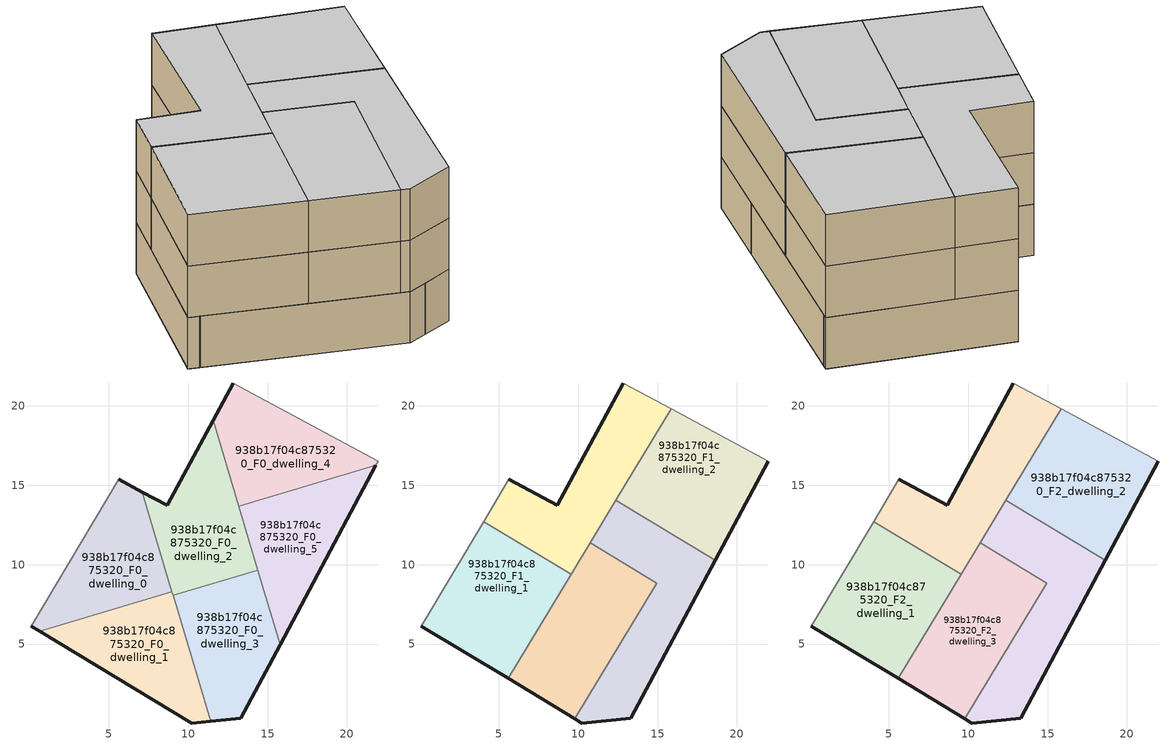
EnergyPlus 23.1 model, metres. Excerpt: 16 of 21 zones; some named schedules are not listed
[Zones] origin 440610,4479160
938b17f04c875320_F0_dwelling_0
 floor ground (EU_floor_Construction): 8.98,8.29 7.11,14.57 5.62,15.37 0.12,6.13 0.66,5.81 z0
 wall outside (EU_wall_Construction): 5.62,15.37 7.11,14.57 / 0.66,5.81 0.12,6.13 z0:3
 wall adiabatic (EU_wall_Construction): 0.12,6.13 5.62,15.37 z0:3
 wall to 938b17f04c875320_F0_dwelling_1 (EU_wall_Construction): 8.98,8.29 0.66,5.81 z0:3
 wall to 938b17f04c875320_F0_dwelling_2 (EU_wall_Construction): 7.11,14.57 8.98,8.29 z0:3
938b17f04c875320_F0_dwelling_1
 floor ground (EU_floor_Construction): 11.42,0.14 8.98,8.29 0.66,5.81 10.22,0.03 z0
 wall outside (EU_wall_Construction): 11.42,0.14 10.22,0.03 0.66,5.81 z0:3
 wall to 938b17f04c875320_F0_dwelling_3 (EU_wall_Construction): 9.05,8.06 11.42,0.14 z0:3
 wall to 938b17f04c875320_F0_dwelling_2 (EU_wall_Construction): 8.98,8.29 9.05,8.06 z0:3
938b17f04c875320_F0_dwelling_2
 floor ground (EU_floor_Construction): 14.39,9.66 11.58,19.09 8.68,13.73 7.11,14.57 9.05,8.06 z0
 wall outside (EU_wall_Construction): 7.11,14.57 8.68,13.73 11.58,19.09 z0:3
 wall to 938b17f04c875320_F0_dwelling_3 (EU_wall_Construction): 14.39,9.66 9.05,8.06 z0:3
 wall to 938b17f04c875320_F0_dwelling_4 (EU_wall_Construction): 11.58,19.09 13.2,13.67 z0:3
 wall to 938b17f04c875320_F0_dwelling_5 (EU_wall_Construction): 13.2,13.67 14.39,9.66 z0:3
938b17f04c875320_F0_dwelling_3
 floor ground (EU_floor_Construction): 13.33,0.33 15.8,4.96 14.39,9.66 9.05,8.06 11.42,0.14 z0
 wall outside (EU_wall_Construction): 15.8,4.96 13.33,0.33 11.42,0.14 z0:3
 wall to 938b17f04c875320_F0_dwelling_5 (EU_wall_Construction): 14.39,9.66 15.8,4.96 z0:3
938b17f04c875320_F0_dwelling_4
 floor ground (EU_floor_Construction): 21.82,16.25 21.97,16.52 12.85,21.44 11.58,19.09 13.2,13.67 z0
 wall outside (EU_wall_Construction): 11.58,19.09 12.85,21.44 z0:3
 wall adiabatic (EU_wall_Construction): 12.85,21.44 21.97,16.52 21.82,16.25 z0:3
 wall to 938b17f04c875320_F0_dwelling_5 (EU_wall_Construction): 21.82,16.25 13.2,13.67 z0:3
938b17f04c875320_F0_dwelling_5
 floor ground (EU_floor_Construction): 15.8,4.96 21.82,16.25 13.2,13.67 z0
 wall outside (EU_wall_Construction): 21.82,16.25 15.8,4.96 z0:3
938b17f04c875320_F1_dwelling_0
 floor to 938b17f04c875320_F0_dwelling_2 (EU_floor_Construction): 9.55,9.38 12.85,14.84 11.58,19.09 8.68,13.73 7.11,14.57 8.46,10.04 z3
 floor to 938b17f04c875320_F0_dwelling_0 (EU_floor_Construction): 8.46,10.04 7.11,14.57 5.62,15.37 4.04,12.72 z3
 floor to 938b17f04c875320_F0_dwelling_4 (EU_floor_Construction): 12.85,14.84 15.86,19.82 12.85,21.44 11.58,19.09 z3
 wall outside (EU_wall_Construction): 5.62,15.37 8.68,13.73 12.85,21.44 z3:6
 wall to 938b17f04c875320_F1_dwelling_1 (EU_wall_Construction): 9.55,9.38 4.04,12.72 z3:6
 wall adiabatic (EU_wall_Construction): 4.04,12.72 5.62,15.37 / 12.85,21.44 15.86,19.82 z3:6
 wall to 938b17f04c875320_F1_dwelling_2 (EU_wall_Construction): 15.86,19.82 12.38,14.07 z3:6
 wall to 938b17f04c875320_F1_dwelling_4 (EU_wall_Construction): 12.38,14.07 10.76,11.38 z3:6
 wall to 938b17f04c875320_F1_dwelling_3 (EU_wall_Construction): 10.76,11.38 9.55,9.38 z3:6
938b17f04c875320_F1_dwelling_1
 floor to 938b17f04c875320_F0_dwelling_0 (EU_floor_Construction): 8.87,8.26 8.95,8.39 8.46,10.04 4.04,12.72 0.12,6.13 0.66,5.81 z3
 floor to 938b17f04c875320_F0_dwelling_1 (EU_floor_Construction): 5.59,2.83 8.87,8.26 0.66,5.81 z3
 floor to 938b17f04c875320_F0_dwelling_2 (EU_floor_Construction): 8.95,8.4 9.55,9.38 8.46,10.04 z3
 wall outside (EU_wall_Construction): 5.59,2.83 0.12,6.13 z3:6
 wall adiabatic (EU_wall_Construction): 0.12,6.13 4.04,12.72 z3:6
 wall to 938b17f04c875320_F1_dwelling_3 (EU_wall_Construction): 9.55,9.38 5.59,2.83 z3:6
938b17f04c875320_F1_dwelling_2
 floor to 938b17f04c875320_F0_dwelling_4 (EU_floor_Construction): 21.82,16.25 21.97,16.52 15.86,19.82 12.85,14.84 13.2,13.67 z3
 floor to 938b17f04c875320_F0_dwelling_5 (EU_floor_Construction): 18.64,10.28 21.82,16.25 13.2,13.67 13.23,13.55 z3
 floor to 938b17f04c875320_F0_dwelling_2 (EU_floor_Construction): 13.23,13.55 12.85,14.84 12.38,14.07 z3
 wall outside (EU_wall_Construction): 21.97,16.52 18.64,10.28 z3:6
 wall to 938b17f04c875320_F1_dwelling_4 (EU_wall_Construction): 18.64,10.28 12.38,14.07 z3:6
 wall adiabatic (EU_wall_Construction): 15.86,19.82 21.97,16.52 z3:6
938b17f04c875320_F1_dwelling_3
 floor to 938b17f04c875320_F0_dwelling_1 (EU_floor_Construction): 9.8,0.29 10.85,2.03 8.98,8.29 8.87,8.26 5.59,2.83 z3
 floor to 938b17f04c875320_F0_dwelling_2 (EU_floor_Construction): 13.86,9.5 10.76,11.38 8.95,8.39 9.05,8.06 z3
 floor to 938b17f04c875320_F0_dwelling_3 (EU_floor_Construction): 10.85,2.03 14.75,8.47 14.57,9.07 13.86,9.5 9.05,8.06 z3
 floor to 938b17f04c875320_F0_dwelling_5 (EU_floor_Construction): 14.75,8.47 14.96,8.83 14.57,9.07 z3
 wall outside (EU_wall_Construction): 9.8,0.29 5.59,2.83 z3:6
 wall to 938b17f04c875320_F1_dwelling_4 (EU_wall_Construction): 10.76,11.38 14.96,8.83 9.8,0.29 z3:6
938b17f04c875320_F1_dwelling_4
 floor to 938b17f04c875320_F0_dwelling_3 (EU_floor_Construction): 14.57,9.07 14.39,9.66 13.86,9.5 z3; 13.33,0.33 15.8,4.96 14.75,8.47 10.85,2.03 11.42,0.14 z3
 floor to 938b17f04c875320_F0_dwelling_1 (EU_floor_Construction): 11.42,0.14 10.85,2.03 9.8,0.29 10.22,0.03 z3
 floor to 938b17f04c875320_F0_dwelling_5 (EU_floor_Construction): 15.8,4.96 18.64,10.28 13.23,13.55 14.57,9.07 14.96,8.83 14.75,8.47 z3
 floor to 938b17f04c875320_F0_dwelling_2 (EU_floor_Construction): 14.39,9.66 13.23,13.55 12.38,14.07 10.76,11.38 13.86,9.5 z3
 wall outside (EU_wall_Construction): 18.64,10.28 13.33,0.33 10.22,0.03 9.8,0.29 z3:6
938b17f04c875320_F2_dwelling_0
 floor to 938b17f04c875320_F1_dwelling_0 (EU_floor_Construction): 9.55,9.38 15.86,19.82 12.85,21.44 8.68,13.73 5.62,15.37 4.04,12.72 z6
 wall outside (EU_wall_Construction): 5.62,15.37 8.68,13.73 12.85,21.44 z6:9
 wall to 938b17f04c875320_F2_dwelling_1 (EU_wall_Construction): 9.55,9.38 4.04,12.72 z6:9
 wall adiabatic (EU_wall_Construction): 4.04,12.72 5.62,15.37 / 12.85,21.44 15.86,19.82 z6:9
 wall to 938b17f04c875320_F2_dwelling_2 (EU_wall_Construction): 15.86,19.82 12.38,14.07 z6:9
 wall to 938b17f04c875320_F2_dwelling_4 (EU_wall_Construction): 12.38,14.07 10.76,11.38 z6:9
 wall to 938b17f04c875320_F2_dwelling_3 (EU_wall_Construction): 10.76,11.38 9.55,9.38 z6:9
 ceiling to 938b17f04c875320_F3_dwelling_0 (EU_floor_Construction): 15.86,19.82 9.55,9.38 4.04,12.72 5.62,15.37 8.68,13.73 12.85,21.44 z9
938b17f04c875320_F2_dwelling_1
 floor to 938b17f04c875320_F1_dwelling_1 (EU_floor_Construction): 5.59,2.83 9.55,9.38 4.04,12.72 0.12,6.13 z6
 wall outside (EU_wall_Construction): 5.59,2.83 0.12,6.13 z6:9
 wall adiabatic (EU_wall_Construction): 0.12,6.13 4.04,12.72 z6:9
 wall to 938b17f04c875320_F2_dwelling_3 (EU_wall_Construction): 9.55,9.38 5.59,2.83 z6:9
 ceiling to 938b17f04c875320_F3_dwelling_1 (EU_floor_Construction): 9.55,9.38 5.59,2.83 0.12,6.13 4.04,12.72 z9
938b17f04c875320_F2_dwelling_2
 floor to 938b17f04c875320_F1_dwelling_2 (EU_floor_Construction): 18.64,10.28 21.97,16.52 15.86,19.82 12.38,14.07 z6
 wall outside (EU_wall_Construction): 21.97,16.52 18.64,10.28 z6:9
 wall to 938b17f04c875320_F2_dwelling_4 (EU_wall_Construction): 18.64,10.28 12.38,14.07 z6:9
 wall adiabatic (EU_wall_Construction): 15.86,19.82 21.97,16.52 z6:9
 ceiling to 938b17f04c875320_F3_dwelling_2 (EU_floor_Construction): 21.97,16.52 18.64,10.28 12.38,14.07 15.86,19.82 z9
938b17f04c875320_F2_dwelling_3
 floor to 938b17f04c875320_F1_dwelling_3 (EU_floor_Construction): 9.8,0.29 14.96,8.83 10.76,11.38 5.59,2.83 z6
 wall outside (EU_wall_Construction): 9.8,0.29 5.59,2.83 z6:9
 wall to 938b17f04c875320_F2_dwelling_4 (EU_wall_Construction): 10.76,11.38 14.96,8.83 9.8,0.29 z6:9
 ceiling to 938b17f04c875320_F3_dwelling_3 (EU_floor_Construction): 14.96,8.83 9.8,0.29 5.59,2.83 10.76,11.38 z9
938b17f04c875320_F2_dwelling_4
 floor to 938b17f04c875320_F1_dwelling_4 (EU_floor_Construction): 13.33,0.33 18.64,10.28 12.38,14.07 10.76,11.38 14.96,8.83 9.8,0.29 10.22,0.03 z6
 wall outside (EU_wall_Construction): 18.64,10.28 13.33,0.33 10.22,0.03 9.8,0.29 z6:9
 ceiling to 938b17f04c875320_F3_dwelling_4 (EU_floor_Construction): 18.64,10.28 13.33,0.33 10.22,0.03 9.8,0.29 14.96,8.83 10.76,11.38 12.38,14.07 z9
[Building]
EU S2 Campaign: North Axis=0; Terrain=City; Solar Distribution=FullExterior
[Site:Location]
Madrid: Latitude=40.5; Longitude=-3.5; Time Zone=1; Elevation=609
[SizingPeriod:WeatherFileDays]
AnnualSizingPeriod: Begin Month=1; Begin Day of Month=1; End Month=12; End Day of Month=31; Day of Week for Start Day=Monday; Use Weather File Daylight Saving Period=No; Use Weather File Rain and Snow Indicators=No
[MATERIAL]
EU_InternalMass_Material: Roughness=MediumRough; Thickness=0.1; Conductivity=1; Density=1800; Specific Heat=900; Thermal Absorptance=0.9; Solar Absorptance=0.7; Visible Absorptance=0.7
[MATERIAL:NOMASS] Roughness=MediumRough; Thermal Absorptance=0.9; Solar Absorptance=0.7; Visible Absorptance=0.7
Name | Thermal Resistance
EU_wall_NoMass | 1.60022
EU_floor_NoMass | 0.470652
[CONSTRUCTION]
EU_wall_Construction: EU_wall_NoMass
EU_floor_Construction: EU_floor_NoMass
EU_InternalMass_Construction: EU_InternalMass_Material
[ZONE] Type=1; Multiplier=1; Ceiling Height=autocalculate; Floor Area=autocalculate; Part of Total Floor Area=Yes
Name | Volume
938b17f04c875320_F0_dwelling_0 | 122.798
938b17f04c875320_F1_dwelling_0; 938b17f04c875320_F2_dwelling_0 | 147.366
938b17f04c875320_F0_dwelling_1 | 122.813
938b17f04c875320_F1_dwelling_1; 938b17f04c875320_F2_dwelling_1 | 147.362
938b17f04c875320_F0_dwelling_2 | 122.792
938b17f04c875320_F1_dwelling_2; 938b17f04c875320_F2_dwelling_2 | 147.376
938b17f04c875320_F0_dwelling_3 | 122.811
938b17f04c875320_F1_dwelling_3; 938b17f04c875320_F2_dwelling_3 | 147.371
938b17f04c875320_F0_dwelling_4 | 122.821
938b17f04c875320_F1_dwelling_4; 938b17f04c875320_F2_dwelling_4 | 147.37
938b17f04c875320_F0_dwelling_5 | 122.803
[INTERNALMASS] Construction=EU_InternalMass_Construction
Name | Zone or ZoneList | Surface Area
938b17f04c875320_F0_dwelling_0_EU_InternalMass | 938b17f04c875320_F0_dwelling_0 | 40.9328
938b17f04c875320_F0_dwelling_1_EU_InternalMass | 938b17f04c875320_F0_dwelling_1 | 40.9375
938b17f04c875320_F0_dwelling_2_EU_InternalMass | 938b17f04c875320_F0_dwelling_2 | 40.9304
938b17f04c875320_F0_dwelling_3_EU_InternalMass | 938b17f04c875320_F0_dwelling_3 | 40.9373
938b17f04c875320_F0_dwelling_4_EU_InternalMass | 938b17f04c875320_F0_dwelling_4 | 40.9401
938b17f04c875320_F0_dwelling_5_EU_InternalMass | 938b17f04c875320_F0_dwelling_5 | 40.9345
938b17f04c875320_F1_dwelling_0_EU_InternalMass | 938b17f04c875320_F1_dwelling_0 | 49.122
938b17f04c875320_F1_dwelling_1_EU_InternalMass | 938b17f04c875320_F1_dwelling_1 | 49.122
938b17f04c875320_F1_dwelling_2_EU_InternalMass | 938b17f04c875320_F1_dwelling_2 | 49.1262
938b17f04c875320_F1_dwelling_3_EU_InternalMass | 938b17f04c875320_F1_dwelling_3 | 49.1238
938b17f04c875320_F1_dwelling_4_EU_InternalMass | 938b17f04c875320_F1_dwelling_4 | 49.1236
938b17f04c875320_F2_dwelling_0_EU_InternalMass | 938b17f04c875320_F2_dwelling_0 | 49.122
938b17f04c875320_F2_dwelling_1_EU_InternalMass | 938b17f04c875320_F2_dwelling_1 | 49.122
938b17f04c875320_F2_dwelling_2_EU_InternalMass | 938b17f04c875320_F2_dwelling_2 | 49.1262
938b17f04c875320_F2_dwelling_3_EU_InternalMass | 938b17f04c875320_F2_dwelling_3 | 49.1238
938b17f04c875320_F2_dwelling_4_EU_InternalMass | 938b17f04c875320_F2_dwelling_4 | 49.1236
[OTHEREQUIPMENT] Fuel Type=Electricity; Design Level Calculation Method=Watts/Area; Power per Zone Floor Area=1; Fraction Latent=0; Fraction Radiant=0; Fraction Lost=0; Carbon Dioxide Generation Rate=0; EndUse Subcategory=EU_Step8_InternalGains
Name | Zone or ZoneList or Space or SpaceList | Schedule
EU_Step8_InternalGain_938b17f04c875320_F0_dwelling_0_f000 | 938b17f04c875320_F0_dwelling_0 | EU_Step8_GainSchedule_938b17f04c875320_F0_dwelling_0_f000
EU_Step8_InternalGain_938b17f04c875320_F0_dwelling_1_f000 | 938b17f04c875320_F0_dwelling_1 | EU_Step8_GainSchedule_938b17f04c875320_F0_dwelling_1_f000
EU_Step8_InternalGain_938b17f04c875320_F0_dwelling_2_f000 | 938b17f04c875320_F0_dwelling_2 | EU_Step8_GainSchedule_938b17f04c875320_F0_dwelling_2_f000
EU_Step8_InternalGain_938b17f04c875320_F0_dwelling_3_f000 | 938b17f04c875320_F0_dwelling_3 | EU_Step8_GainSchedule_938b17f04c875320_F0_dwelling_3_f000
EU_Step8_InternalGain_938b17f04c875320_F0_dwelling_4_f000 | 938b17f04c875320_F0_dwelling_4 | EU_Step8_GainSchedule_938b17f04c875320_F0_dwelling_4_f000
EU_Step8_InternalGain_938b17f04c875320_F0_dwelling_5_f000 | 938b17f04c875320_F0_dwelling_5 | EU_Step8_GainSchedule_938b17f04c875320_F0_dwelling_5_f000
EU_Step8_InternalGain_938b17f04c875320_F1_dwelling_0_f000 | 938b17f04c875320_F1_dwelling_0 | EU_Step8_GainSchedule_938b17f04c875320_F1_dwelling_0_f000
EU_Step8_InternalGain_938b17f04c875320_F1_dwelling_1_f000 | 938b17f04c875320_F1_dwelling_1 | EU_Step8_GainSchedule_938b17f04c875320_F1_dwelling_1_f000
EU_Step8_InternalGain_938b17f04c875320_F1_dwelling_2_f000 | 938b17f04c875320_F1_dwelling_2 | EU_Step8_GainSchedule_938b17f04c875320_F1_dwelling_2_f000
EU_Step8_InternalGain_938b17f04c875320_F1_dwelling_3_f000 | 938b17f04c875320_F1_dwelling_3 | EU_Step8_GainSchedule_938b17f04c875320_F1_dwelling_3_f000
EU_Step8_InternalGain_938b17f04c875320_F1_dwelling_4_f000 | 938b17f04c875320_F1_dwelling_4 | EU_Step8_GainSchedule_938b17f04c875320_F1_dwelling_4_f000
EU_Step8_InternalGain_938b17f04c875320_F2_dwelling_0_f000 | 938b17f04c875320_F2_dwelling_0 | EU_Step8_GainSchedule_938b17f04c875320_F2_dwelling_0_f000
EU_Step8_InternalGain_938b17f04c875320_F2_dwelling_1_f000 | 938b17f04c875320_F2_dwelling_1 | EU_Step8_GainSchedule_938b17f04c875320_F2_dwelling_1_f000
EU_Step8_InternalGain_938b17f04c875320_F2_dwelling_2_f000 | 938b17f04c875320_F2_dwelling_2 | EU_Step8_GainSchedule_938b17f04c875320_F2_dwelling_2_f000
EU_Step8_InternalGain_938b17f04c875320_F2_dwelling_3_f000 | 938b17f04c875320_F2_dwelling_3 | EU_Step8_GainSchedule_938b17f04c875320_F2_dwelling_3_f000
EU_Step8_InternalGain_938b17f04c875320_F2_dwelling_4_f000 | 938b17f04c875320_F2_dwelling_4 | EU_Step8_GainSchedule_938b17f04c875320_F2_dwelling_4_f000
[ZONEVENTILATION:DESIGNFLOWRATE] Schedule=EU_AlwaysOn; Design Flow Rate Calculation Method=AirChanges/Hour; Air Changes per Hour=0.480704; Ventilation Type=Natural; Fan Pressure Rise=0; Fan Total Efficiency=1; Constant Term Coefficient=1; Temperature Term Coefficient=0; Velocity Term Coefficient=0; Velocity Squared Term Coefficient=0; Minimum Indoor Temperature=-100; Maximum Indoor Temperature=100; Delta Temperature=-100; Minimum Outdoor Temperature=-100; Maximum Outdoor Temperature=100; Maximum Wind Speed=40
Name | Zone or ZoneList or Space or SpaceList
EU_ConstantAir_938b17f04c875320_F0_dwelling_0 | 938b17f04c875320_F0_dwelling_0
EU_ConstantAir_938b17f04c875320_F0_dwelling_1 | 938b17f04c875320_F0_dwelling_1
EU_ConstantAir_938b17f04c875320_F0_dwelling_2 | 938b17f04c875320_F0_dwelling_2
EU_ConstantAir_938b17f04c875320_F0_dwelling_3 | 938b17f04c875320_F0_dwelling_3
EU_ConstantAir_938b17f04c875320_F0_dwelling_4 | 938b17f04c875320_F0_dwelling_4
EU_ConstantAir_938b17f04c875320_F0_dwelling_5 | 938b17f04c875320_F0_dwelling_5
EU_ConstantAir_938b17f04c875320_F1_dwelling_0 | 938b17f04c875320_F1_dwelling_0
EU_ConstantAir_938b17f04c875320_F1_dwelling_1 | 938b17f04c875320_F1_dwelling_1
EU_ConstantAir_938b17f04c875320_F1_dwelling_2 | 938b17f04c875320_F1_dwelling_2
EU_ConstantAir_938b17f04c875320_F1_dwelling_3 | 938b17f04c875320_F1_dwelling_3
EU_ConstantAir_938b17f04c875320_F1_dwelling_4 | 938b17f04c875320_F1_dwelling_4
EU_ConstantAir_938b17f04c875320_F2_dwelling_0 | 938b17f04c875320_F2_dwelling_0
EU_ConstantAir_938b17f04c875320_F2_dwelling_1 | 938b17f04c875320_F2_dwelling_1
EU_ConstantAir_938b17f04c875320_F2_dwelling_2 | 938b17f04c875320_F2_dwelling_2
EU_ConstantAir_938b17f04c875320_F2_dwelling_3 | 938b17f04c875320_F2_dwelling_3
EU_ConstantAir_938b17f04c875320_F2_dwelling_4 | 938b17f04c875320_F2_dwelling_4
[HVACTEMPLATE:THERMOSTAT] Constant Heating Setpoint=20; Constant Cooling Setpoint=50
EU_HeatOnly_938b17f04c875320_F0_dwelling_0; EU_HeatOnly_938b17f04c875320_F0_dwelling_1; EU_HeatOnly_938b17f04c875320_F0_dwelling_2; EU_HeatOnly_938b17f04c875320_F0_dwelling_3; EU_HeatOnly_938b17f04c875320_F0_dwelling_4; EU_HeatOnly_938b17f04c875320_F0_dwelling_5; EU_HeatOnly_938b17f04c875320_F1_dwelling_0; EU_HeatOnly_938b17f04c875320_F1_dwelling_1; EU_HeatOnly_938b17f04c875320_F1_dwelling_2; EU_HeatOnly_938b17f04c875320_F1_dwelling_3; EU_HeatOnly_938b17f04c875320_F1_dwelling_4; EU_HeatOnly_938b17f04c875320_F2_dwelling_0; EU_HeatOnly_938b17f04c875320_F2_dwelling_1; EU_HeatOnly_938b17f04c875320_F2_dwelling_2; EU_HeatOnly_938b17f04c875320_F2_dwelling_3; EU_HeatOnly_938b17f04c875320_F2_dwelling_4; EU_HeatOnly_938b17f04c875320_F3_dwelling_0; EU_HeatOnly_938b17f04c875320_F3_dwelling_1; EU_HeatOnly_938b17f04c875320_F3_dwelling_2; EU_HeatOnly_938b17f04c875320_F3_dwelling_3; EU_HeatOnly_938b17f04c875320_F3_dwelling_4
[HVACTEMPLATE:ZONE:IDEALLOADSAIRSYSTEM] System Availability Schedule=EU_AlwaysOn; Maximum Heating Supply Air Temperature=50; Minimum Cooling Supply Air Temperature=13; Maximum Heating Supply Air Humidity Ratio=0.0156; Minimum Cooling Supply Air Humidity Ratio=0.0077; Heating Limit=NoLimit; Cooling Limit=NoLimit; Heating Availability Schedule=EU_AlwaysOn; Cooling Availability Schedule=EU_CoolingOff; Dehumidification Control Type=ConstantSensibleHeatRatio; Cooling Sensible Heat Ratio=0.7; Dehumidification Setpoint=60; Humidification Control Type=None; Humidification Setpoint=30; Outdoor Air Method=None; Outdoor Air Flow Rate per Person=0.00944; Outdoor Air Flow Rate per Zone Floor Area=0; Outdoor Air Flow Rate per Zone=0; Demand Controlled Ventilation Type=None; Outdoor Air Economizer Type=NoEconomizer; Heat Recovery Type=None; Sensible Heat Recovery Effectiveness=0.7; Latent Heat Recovery Effectiveness=0.65
Name | Template Thermostat
938b17f04c875320_F0_dwelling_0 | EU_HeatOnly_938b17f04c875320_F0_dwelling_0
938b17f04c875320_F0_dwelling_1 | EU_HeatOnly_938b17f04c875320_F0_dwelling_1
938b17f04c875320_F0_dwelling_2 | EU_HeatOnly_938b17f04c875320_F0_dwelling_2
938b17f04c875320_F0_dwelling_3 | EU_HeatOnly_938b17f04c875320_F0_dwelling_3
938b17f04c875320_F0_dwelling_4 | EU_HeatOnly_938b17f04c875320_F0_dwelling_4
938b17f04c875320_F0_dwelling_5 | EU_HeatOnly_938b17f04c875320_F0_dwelling_5
938b17f04c875320_F1_dwelling_0 | EU_HeatOnly_938b17f04c875320_F1_dwelling_0
938b17f04c875320_F1_dwelling_1 | EU_HeatOnly_938b17f04c875320_F1_dwelling_1
938b17f04c875320_F1_dwelling_2 | EU_HeatOnly_938b17f04c875320_F1_dwelling_2
938b17f04c875320_F1_dwelling_3 | EU_HeatOnly_938b17f04c875320_F1_dwelling_3
938b17f04c875320_F1_dwelling_4 | EU_HeatOnly_938b17f04c875320_F1_dwelling_4
938b17f04c875320_F2_dwelling_0 | EU_HeatOnly_938b17f04c875320_F2_dwelling_0
